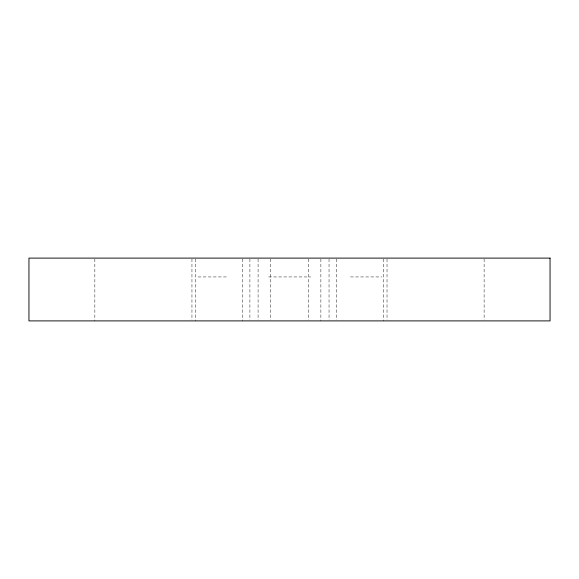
<?xml version="1.0" encoding="UTF-8"?>
<svg xmlns="http://www.w3.org/2000/svg" width="579" height="579" viewBox="0 0 579 579"><rect width="100%" height="100%" fill="white"/><g stroke="black" fill="none" stroke-linecap="round" stroke-linejoin="round"><path stroke-width="0.43" stroke-dasharray="2.9 2.17" d="M198.076 276.943L228.061 276.943M268.584 276.943L310.691 276.943M350.534 276.943L381.93 276.943M484.116 259.001L484.116 319.999M387.025 259.001L387.025 319.999M383.631 259.001L383.631 320.896M336.66 259.001L336.66 319.999M329.038 259.001L329.038 319.999M320.875 259.001L320.875 320.896M308.621 259.001L308.621 319.999M270.342 259.001L270.342 319.999M258.082 259.001L258.082 319.999M249.911 259.001L249.911 319.999M242.29 259.001L242.29 320.896M195.297 259.001L195.297 320.896M191.953 259.001L191.953 319.999M94.847 259.001L94.847 320.896"/><path stroke-width="0.87" d="M550.05 258.104L28.95 258.104L28.95 320.896L550.05 320.896L550.05 258.104"/></g></svg>
